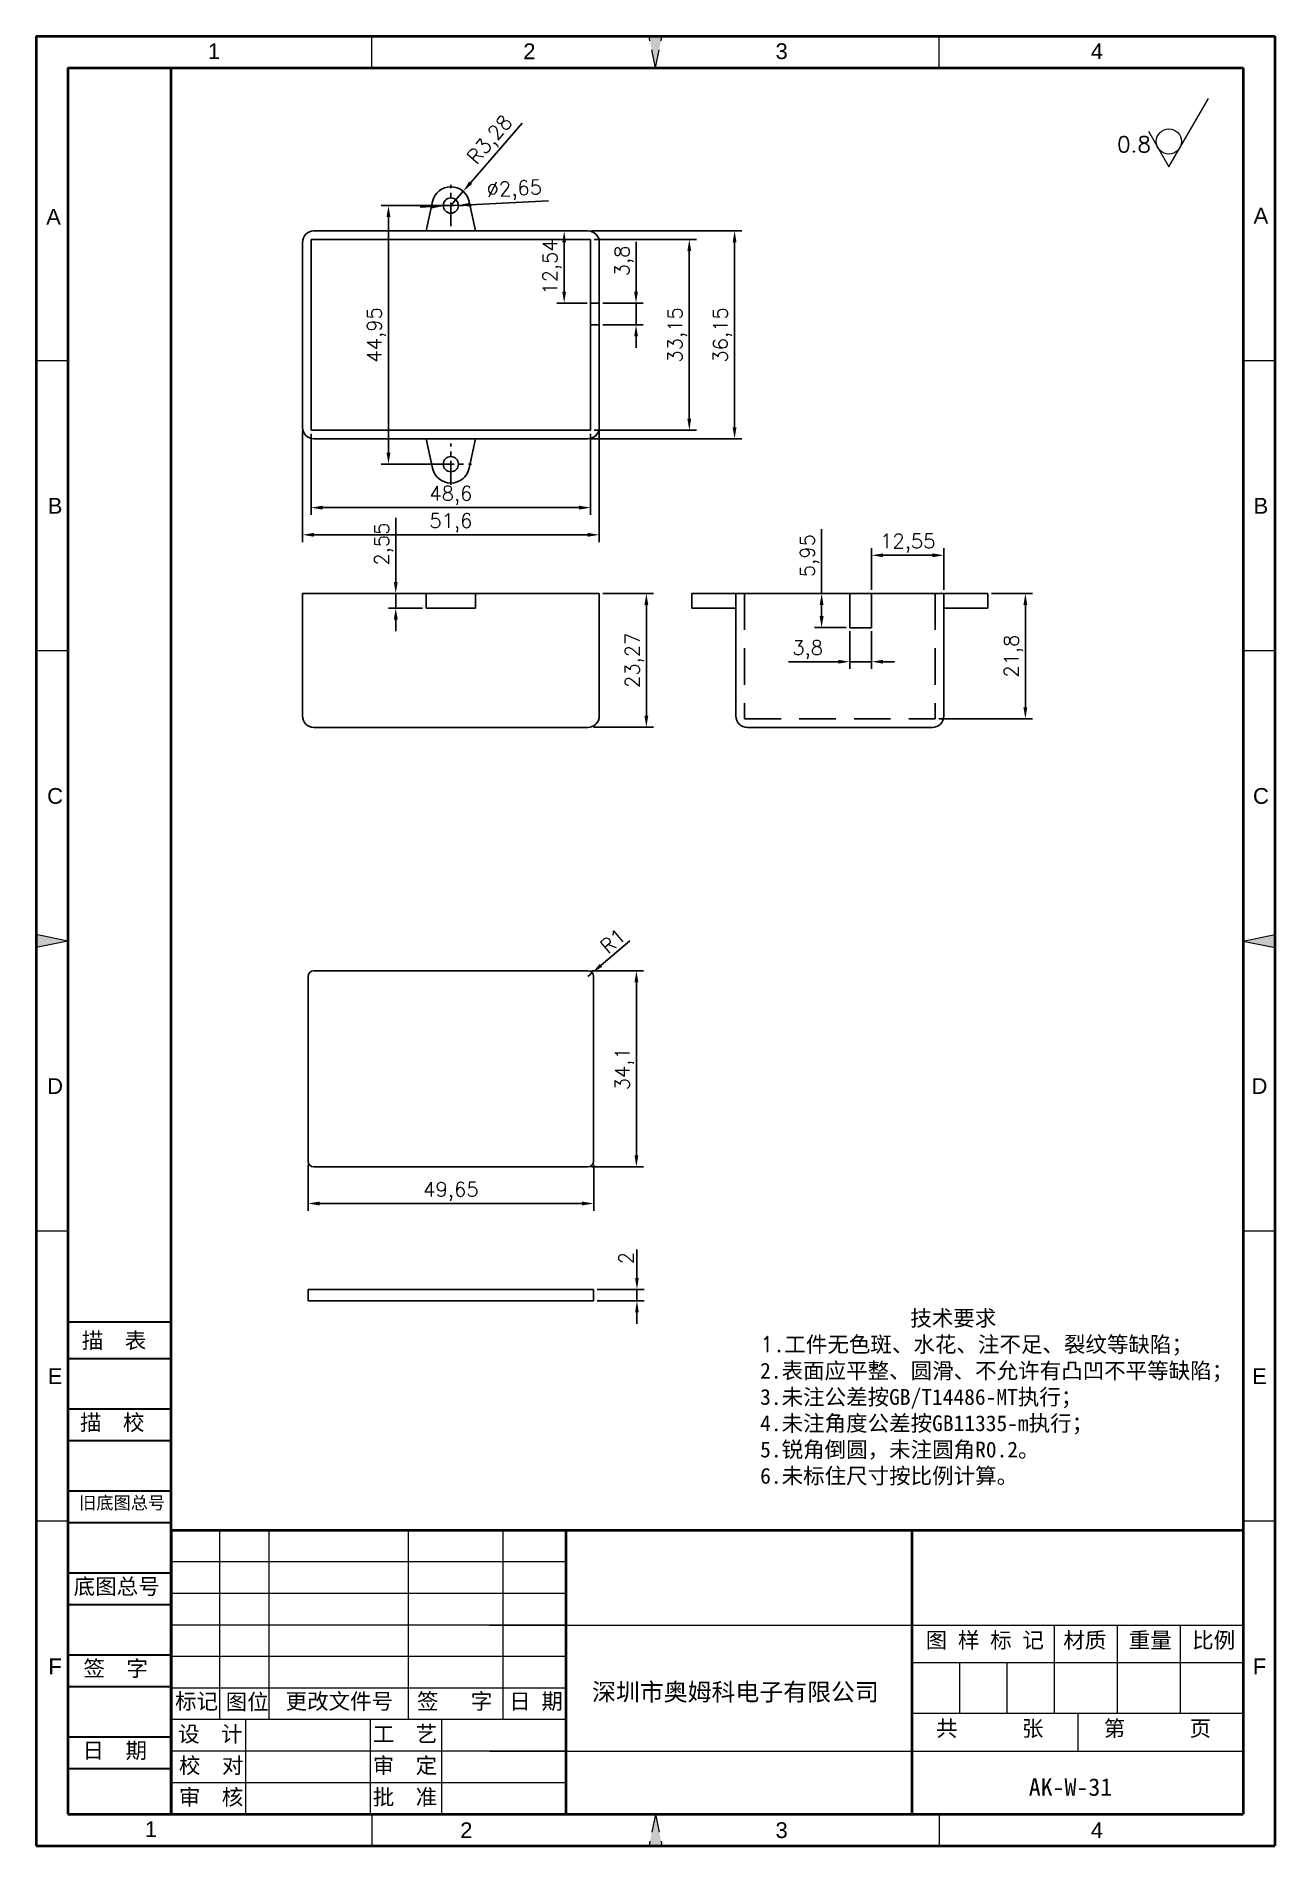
# Model space of a CAD drawing. Header units: millimetres. Extents: x 9375 to 9591, y -471 to -157.
import ezdxf
from ezdxf.enums import TextEntityAlignment as Align

# ---------------------------------------------------------------- set-up
doc = ezdxf.new("R2010")
doc.units = ezdxf.units.MM
for name, pattern in [('ACAD_ISO10W100', [18, 12, -3, 0, -3]), ('CENTER', [50.8, 31.75, -6.35, 6.35, -6.35]), ('HIDDEN', [9.525, 6.35, -3.175]), ('HIDDEN2', [4.7625, 3.175, -1.5875])]:
    doc.linetypes.add(name, pattern=pattern)
for name, color, linetype, lineweight in [('dim', 82, 'Continuous', 9), ('图层1', 7, 'ACAD_ISO10W100', 15), ('图层2', 7, 'Continuous', 30), ('图层3', 7, 'Continuous', 15), ('图层4', 7, 'Continuous', 40), ('图层5', 7, 'HIDDEN2', 15), ('细实线', 3, 'Continuous', 18)]:
    doc.layers.add(name, color=color, linetype=linetype, lineweight=lineweight)
doc.layers.add('尺寸线', color=7, linetype='Continuous')
doc.styles.get("Standard").update_dxf_attribs({"font": 'txt', "bigfont": 'gbcbig.shx'})
doc.styles.add('样式 3', font='arial.ttf', dxfattribs={"height": 3.8})
doc.dimstyles.new('ISO-25', dxfattribs={"dimtxt": 2.5, "dimasz": 2.5, "dimexe": 1.25, "dimexo": 0.625, "dimtad": 1, "dimtxsty": 'Standard', "dimcen": 2.5, "dimadec": 0, "dimazin": 0, "dimtfac": 1, "dimtmove": 0, "dimatfit": 3, "dimfxl": 1, "dimarcsym": 0})

# ---------------------------------------------------------------- blocks, each defined once
blk = doc.blocks.new('*D379')
at = {"layer": 'Defpoints', "color": 0}
for p in [(9471.05, -190.54), (9496.58, -190.54), (9471.05, -226.69)]:
    blk.add_point(p, dxfattribs=at)
at = {"layer": 'dim', "color": 0, "lineweight": -2}
for p, q in [((9471.68, -190.54), (9497.83, -190.54)), ((9496.58, -224.69), (9496.58, -192.54)), ((9471.68, -226.69), (9497.83, -226.69))]:
    blk.add_line(p, q, dxfattribs=at)
at = {"layer": 'dim', "color": 0}
for points in [[(9496.24, -192.54), (9496.91, -192.54), (9496.58, -190.54)], [(9496.24, -224.69), (9496.91, -224.69), (9496.58, -226.69)]]:
    blk.add_solid(points, dxfattribs=at)
at = {"layer": 'dim', "color": 0, "insert": (9494.49, -208.62), "char_height": 2.5, "attachment_point": 5, "rotation": 90}
blk.add_mtext('36,15', dxfattribs=at)
blk = doc.blocks.new('*D380')
at = {"layer": 'Defpoints', "color": 0}
for p in [(9471.55, -192.04), (9488.71, -192.04), (9471.55, -225.19)]:
    blk.add_point(p, dxfattribs=at)
at = {"layer": 'dim', "color": 0, "lineweight": -2}
for p, q in [((9472.18, -192.04), (9489.96, -192.04)), ((9488.71, -223.19), (9488.71, -194.04)), ((9472.18, -225.19), (9489.96, -225.19))]:
    blk.add_line(p, q, dxfattribs=at)
at = {"layer": 'dim', "color": 0}
for points in [[(9488.37, -194.04), (9489.04, -194.04), (9488.71, -192.04)], [(9488.37, -223.19), (9489.04, -223.19), (9488.71, -225.19)]]:
    blk.add_solid(points, dxfattribs=at)
at = {"layer": 'dim', "color": 0, "insert": (9486.62, -208.62), "char_height": 2.5, "attachment_point": 5, "rotation": 90}
blk.add_mtext('33,15', dxfattribs=at)
blk = doc.blocks.new('*D381')
at = {"layer": 'Defpoints', "color": 0}
for p in [(9473.05, -203.09), (9479.45, -203.09), (9473.05, -206.89)]:
    blk.add_point(p, dxfattribs=at)
at = {"layer": 'dim', "color": 0, "lineweight": -2}
for p, q in [((9479.45, -201.09), (9479.45, -192.43)), ((9473.68, -203.09), (9480.7, -203.09)), ((9479.45, -206.89), (9479.45, -203.09)), ((9473.68, -206.89), (9480.7, -206.89)), ((9479.45, -208.89), (9479.45, -210.89))]:
    blk.add_line(p, q, dxfattribs=at)
at = {"layer": 'dim', "color": 0}
for points in [[(9479.12, -201.09), (9479.78, -201.09), (9479.45, -203.09)], [(9479.12, -208.89), (9479.78, -208.89), (9479.45, -206.89)]]:
    blk.add_solid(points, dxfattribs=at)
at = {"layer": 'dim', "color": 0, "insert": (9477.37, -195.76), "char_height": 2.5, "attachment_point": 5, "rotation": 90}
blk.add_mtext('3,8', dxfattribs=at)
blk = doc.blocks.new('*D382')
at = {"layer": 'Defpoints', "color": 0}
for p in [(9466.95, -190.54), (9471.68, -190.54), (9471.55, -203.08)]:
    blk.add_point(p, dxfattribs=at)
at = {"layer": 'dim', "color": 0, "lineweight": -2}
for p, q in [((9471.05, -190.54), (9465.7, -190.54)), ((9466.95, -201.08), (9466.95, -192.54)), ((9470.93, -203.08), (9465.7, -203.08))]:
    blk.add_line(p, q, dxfattribs=at)
at = {"layer": 'dim', "color": 0}
for points in [[(9466.62, -192.54), (9467.28, -192.54), (9466.95, -190.54)], [(9466.62, -201.08), (9467.28, -201.08), (9466.95, -203.08)]]:
    blk.add_solid(points, dxfattribs=at)
at = {"layer": 'dim', "color": 0, "insert": (9464.87, -196.81), "char_height": 2.5, "attachment_point": 5, "rotation": 90}
blk.add_mtext('12,54', dxfattribs=at)
blk = doc.blocks.new('*D383')
at = {"layer": 'Defpoints', "color": 0}
for p in [(9421.45, -224.69), (9473.05, -224.69), (9473.05, -243.37)]:
    blk.add_point(p, dxfattribs=at)
at = {"layer": 'dim', "color": 0, "lineweight": -2}
for p, q in [((9421.45, -225.32), (9421.45, -244.62)), ((9473.05, -225.32), (9473.05, -244.62)), ((9423.45, -243.37), (9471.05, -243.37))]:
    blk.add_line(p, q, dxfattribs=at)
at = {"layer": 'dim', "color": 0}
for points in [[(9423.45, -243.04), (9423.45, -243.7), (9421.45, -243.37)], [(9471.05, -243.04), (9471.05, -243.7), (9473.05, -243.37)]]:
    blk.add_solid(points, dxfattribs=at)
at = {"layer": 'dim', "color": 0, "insert": (9447.25, -241.29), "char_height": 2.5, "attachment_point": 5}
blk.add_mtext('51,6', dxfattribs=at)
blk = doc.blocks.new('*D384')
at = {"layer": 'Defpoints', "color": 0}
for p in [(9422.95, -225.19), (9471.55, -225.19), (9471.55, -238.65)]:
    blk.add_point(p, dxfattribs=at)
at = {"layer": 'dim', "color": 0, "lineweight": -2}
for p, q in [((9422.95, -225.82), (9422.95, -239.9)), ((9471.55, -225.82), (9471.55, -239.9)), ((9424.95, -238.65), (9469.55, -238.65))]:
    blk.add_line(p, q, dxfattribs=at)
at = {"layer": 'dim', "color": 0}
for points in [[(9424.95, -238.31), (9424.95, -238.98), (9422.95, -238.65)], [(9469.55, -238.31), (9469.55, -238.98), (9471.55, -238.65)]]:
    blk.add_solid(points, dxfattribs=at)
at = {"layer": 'dim', "color": 0, "insert": (9447.25, -236.56), "char_height": 2.5, "attachment_point": 5}
blk.add_mtext('48,6', dxfattribs=at)
blk = doc.blocks.new('*D385')
at = {"layer": 'Defpoints', "color": 0}
for p in [(9436.41, -186.14), (9447.25, -186.14), (9447.25, -231.09)]:
    blk.add_point(p, dxfattribs=at)
at = {"layer": 'dim', "color": 0, "lineweight": -2}
for p, q in [((9446.63, -186.14), (9435.16, -186.14)), ((9436.41, -229.09), (9436.41, -188.14)), ((9446.63, -231.09), (9435.16, -231.09))]:
    blk.add_line(p, q, dxfattribs=at)
at = {"layer": 'dim', "color": 0}
for points in [[(9436.07, -188.14), (9436.74, -188.14), (9436.41, -186.14)], [(9436.07, -229.09), (9436.74, -229.09), (9436.41, -231.09)]]:
    blk.add_solid(points, dxfattribs=at)
at = {"layer": 'dim', "color": 0, "insert": (9434.32, -208.62), "char_height": 2.5, "attachment_point": 5, "rotation": 90}
blk.add_mtext('44,95', dxfattribs=at)
blk = doc.blocks.new('*D386')
at = {"layer": 'Defpoints', "color": 0}
for p in [(9449.39, -183.66), (9447.25, -186.14)]:
    blk.add_point(p, dxfattribs=at)
at = {"layer": 'dim', "color": 0, "lineweight": -2}
for p, q in [((9459.64, -171.82), (9450.7, -182.15)), ((9447.25, -186.14), (9449.39, -183.66))]:
    blk.add_line(p, q, dxfattribs=at)
at = {"layer": 'dim', "color": 0}
blk.add_solid([(9450.45, -181.93), (9450.96, -182.37), (9449.39, -183.66)], dxfattribs=at)
at = {"layer": 'dim', "color": 0, "insert": (9454.25, -174.87), "char_height": 2.5, "attachment_point": 5, "rotation": 49.1385}
blk.add_mtext('R3,28', dxfattribs=at)
blk = doc.blocks.new('*D387')
at = {"layer": 'Defpoints', "color": 0}
for p in [(9445.93, -186.21), (9448.58, -186.08)]:
    blk.add_point(p, dxfattribs=at)
at = {"layer": 'dim', "color": 0, "lineweight": -2}
for p, q in [((9464.22, -185.3), (9450.57, -185.98)), ((9443.93, -186.31), (9441.93, -186.4)), ((9445.93, -186.21), (9448.58, -186.08))]:
    blk.add_line(p, q, dxfattribs=at)
at = {"layer": 'dim', "color": 0}
for points in [[(9443.91, -185.97), (9443.95, -186.64), (9445.93, -186.21)], [(9450.56, -185.64), (9450.59, -186.31), (9448.58, -186.08)]]:
    blk.add_solid(points, dxfattribs=at)
at = {"layer": 'dim', "color": 0, "insert": (9458.29, -183.51), "char_height": 2.5, "attachment_point": 5, "rotation": 2.8265}
blk.add_mtext('∅2,65', dxfattribs=at)
blk = doc.blocks.new('*D388')
at = {"layer": 'Defpoints', "color": 0}
for p in [(9473.05, -253.56), (9481.24, -253.56), (9471.41, -276.83)]:
    blk.add_point(p, dxfattribs=at)
at = {"layer": 'dim', "color": 0, "lineweight": -2}
for p, q in [((9473.68, -253.56), (9482.49, -253.56)), ((9481.24, -274.83), (9481.24, -255.56)), ((9472.04, -276.83), (9482.49, -276.83))]:
    blk.add_line(p, q, dxfattribs=at)
at = {"layer": 'dim', "color": 0}
for points in [[(9480.91, -255.56), (9481.57, -255.56), (9481.24, -253.56)], [(9480.91, -274.83), (9481.57, -274.83), (9481.24, -276.83)]]:
    blk.add_solid(points, dxfattribs=at)
at = {"layer": 'dim', "color": 0, "insert": (9479.16, -265.19), "char_height": 2.5, "attachment_point": 5, "rotation": 90}
blk.add_mtext('23,27', dxfattribs=at)
blk = doc.blocks.new('*D389')
at = {"layer": 'Defpoints', "color": 0}
for p in [(9540.64, -253.56), (9547.13, -253.56), (9531.46, -275.36)]:
    blk.add_point(p, dxfattribs=at)
at = {"layer": 'dim', "color": 0, "lineweight": -2}
for p, q in [((9541.26, -253.56), (9548.38, -253.56)), ((9547.13, -273.36), (9547.13, -255.56)), ((9532.09, -275.36), (9548.38, -275.36))]:
    blk.add_line(p, q, dxfattribs=at)
at = {"layer": 'dim', "color": 0}
for points in [[(9546.8, -255.56), (9547.46, -255.56), (9547.13, -253.56)], [(9546.8, -273.36), (9547.46, -273.36), (9547.13, -275.36)]]:
    blk.add_solid(points, dxfattribs=at)
at = {"layer": 'dim', "color": 0, "insert": (9545.05, -264.46), "char_height": 2.5, "attachment_point": 5, "rotation": 90}
blk.add_mtext('21,8', dxfattribs=at)
blk = doc.blocks.new('*D390')
at = {"layer": 'Defpoints', "color": 0}
for p in [(9437.67, -253.56), (9442.95, -253.56), (9442.95, -256.11)]:
    blk.add_point(p, dxfattribs=at)
at = {"layer": 'dim', "color": 0, "lineweight": -2}
for p, q in [((9437.67, -251.56), (9437.67, -240.39)), ((9442.33, -253.56), (9436.42, -253.56)), ((9437.67, -256.11), (9437.67, -253.56)), ((9442.33, -256.11), (9436.42, -256.11)), ((9437.67, -258.11), (9437.67, -260.11))]:
    blk.add_line(p, q, dxfattribs=at)
at = {"layer": 'dim', "color": 0}
for points in [[(9437.34, -251.56), (9438.01, -251.56), (9437.67, -253.56)], [(9437.34, -258.11), (9438.01, -258.11), (9437.67, -256.11)]]:
    blk.add_solid(points, dxfattribs=at)
at = {"layer": 'dim', "color": 0, "insert": (9435.59, -244.98), "char_height": 2.5, "attachment_point": 5, "rotation": 90}
blk.add_mtext('2,55', dxfattribs=at)
blk = doc.blocks.new('*D391')
at = {"layer": 'Defpoints', "color": 0}
for p in [(9516.61, -259.51), (9520.41, -259.51), (9516.61, -265.43)]:
    blk.add_point(p, dxfattribs=at)
at = {"layer": 'dim', "color": 0, "lineweight": -2}
for p, q in [((9516.61, -260.14), (9516.61, -266.68)), ((9520.41, -260.14), (9520.41, -266.68)), ((9514.61, -265.43), (9505.94, -265.43)), ((9520.41, -265.43), (9516.61, -265.43)), ((9522.41, -265.43), (9524.41, -265.43))]:
    blk.add_line(p, q, dxfattribs=at)
at = {"layer": 'dim', "color": 0}
for points in [[(9514.61, -265.1), (9514.61, -265.76), (9516.61, -265.43)], [(9522.41, -265.1), (9522.41, -265.76), (9520.41, -265.43)]]:
    blk.add_solid(points, dxfattribs=at)
at = {"layer": 'dim', "color": 0, "insert": (9509.28, -263.35), "char_height": 2.5, "attachment_point": 5}
blk.add_mtext('3,8', dxfattribs=at)
blk = doc.blocks.new('*D392')
at = {"layer": 'Defpoints', "color": 0}
for p in [(9516.61, -253.56), (9511.71, -259.51), (9516.61, -259.51)]:
    blk.add_point(p, dxfattribs=at)
at = {"layer": 'dim', "color": 0, "lineweight": -2}
for p, q in [((9511.71, -253.56), (9511.71, -242.39)), ((9515.99, -253.56), (9510.46, -253.56)), ((9511.71, -257.51), (9511.71, -255.56)), ((9515.99, -259.51), (9510.46, -259.51))]:
    blk.add_line(p, q, dxfattribs=at)
at = {"layer": 'dim', "color": 0}
for points in [[(9511.38, -255.56), (9512.05, -255.56), (9511.71, -253.56)], [(9511.38, -257.51), (9512.05, -257.51), (9511.71, -259.51)]]:
    blk.add_solid(points, dxfattribs=at)
at = {"layer": 'dim', "color": 0, "insert": (9509.63, -246.98), "char_height": 2.5, "attachment_point": 5, "rotation": 90}
blk.add_mtext('5,95', dxfattribs=at)
blk = doc.blocks.new('*D393')
at = {"layer": 'Defpoints', "color": 0}
for p in [(9532.96, -246.93), (9520.41, -253.56), (9532.96, -253.56)]:
    blk.add_point(p, dxfattribs=at)
at = {"layer": 'dim', "color": 0, "lineweight": -2}
for p, q in [((9520.41, -252.94), (9520.41, -245.68)), ((9522.41, -246.93), (9530.96, -246.93)), ((9532.96, -252.94), (9532.96, -245.68))]:
    blk.add_line(p, q, dxfattribs=at)
at = {"layer": 'dim', "color": 0}
for points in [[(9522.41, -246.59), (9522.41, -247.26), (9520.41, -246.93)], [(9530.96, -246.59), (9530.96, -247.26), (9532.96, -246.93)]]:
    blk.add_solid(points, dxfattribs=at)
at = {"layer": 'dim', "color": 0, "insert": (9526.69, -244.84), "char_height": 2.5, "attachment_point": 5}
blk.add_mtext('12,55', dxfattribs=at)
blk = doc.blocks.new('*D394')
at = {"layer": 'Defpoints', "color": 0}
for p in [(9422.43, -352.25), (9472.08, -352.25), (9422.43, -359.61)]:
    blk.add_point(p, dxfattribs=at)
at = {"layer": 'dim', "color": 0, "lineweight": -2}
for p, q in [((9422.43, -352.87), (9422.43, -360.86)), ((9472.08, -352.87), (9472.08, -360.86)), ((9470.08, -359.61), (9424.43, -359.61))]:
    blk.add_line(p, q, dxfattribs=at)
at = {"layer": 'dim', "color": 0}
for points in [[(9424.43, -359.28), (9424.43, -359.95), (9422.43, -359.61)], [(9470.08, -359.28), (9470.08, -359.95), (9472.08, -359.61)]]:
    blk.add_solid(points, dxfattribs=at)
at = {"layer": 'dim', "color": 0, "insert": (9447.25, -357.53), "char_height": 2.5, "attachment_point": 5}
blk.add_mtext('49,65', dxfattribs=at)
blk = doc.blocks.new('*D395')
at = {"layer": 'Defpoints', "color": 0}
for p in [(9471.08, -319.15), (9479.51, -319.15), (9471.08, -353.25)]:
    blk.add_point(p, dxfattribs=at)
at = {"layer": 'dim', "color": 0, "lineweight": -2}
for p, q in [((9471.7, -319.15), (9480.76, -319.15)), ((9479.51, -351.25), (9479.51, -321.15)), ((9471.7, -353.25), (9480.76, -353.25))]:
    blk.add_line(p, q, dxfattribs=at)
at = {"layer": 'dim', "color": 0}
for points in [[(9479.18, -321.15), (9479.84, -321.15), (9479.51, -319.15)], [(9479.18, -351.25), (9479.84, -351.25), (9479.51, -353.25)]]:
    blk.add_solid(points, dxfattribs=at)
at = {"layer": 'dim', "color": 0, "insert": (9477.43, -336.2), "char_height": 2.5, "attachment_point": 5, "rotation": 90}
blk.add_mtext('34,1', dxfattribs=at)
blk = doc.blocks.new('*D396')
at = {"layer": 'Defpoints', "color": 0}
for p in [(9472.08, -374.54), (9472.08, -376.54), (9479.6, -374.54)]:
    blk.add_point(p, dxfattribs=at)
at = {"layer": 'dim', "color": 0, "lineweight": -2}
for p, q in [((9479.6, -372.54), (9479.6, -367.63)), ((9472.7, -374.54), (9480.85, -374.54)), ((9472.7, -376.54), (9480.85, -376.54)), ((9479.6, -376.54), (9479.6, -374.54)), ((9479.6, -378.54), (9479.6, -380.54))]:
    blk.add_line(p, q, dxfattribs=at)
at = {"layer": 'dim', "color": 0}
for points in [[(9479.27, -372.54), (9479.93, -372.54), (9479.6, -374.54)], [(9479.27, -378.54), (9479.93, -378.54), (9479.6, -376.54)]]:
    blk.add_solid(points, dxfattribs=at)
at = {"layer": 'dim', "color": 0, "insert": (9477.73, -369.09), "char_height": 2.5, "attachment_point": 5, "rotation": 90}
blk.add_mtext('2', dxfattribs=at)
blk = doc.blocks.new('*D397')
at = {"layer": 'Defpoints', "color": 0}
for p in [(9471.08, -320.15), (9471.84, -319.5)]:
    blk.add_point(p, dxfattribs=at)
at = {"layer": 'dim', "color": 0, "lineweight": -2}
for p, q in [((9478.37, -313.93), (9473.36, -318.2)), ((9471.08, -320.15), (9471.84, -319.5))]:
    blk.add_line(p, q, dxfattribs=at)
at = {"layer": 'dim', "color": 0}
blk.add_solid([(9473.14, -317.95), (9473.58, -318.45), (9471.84, -319.5)], dxfattribs=at)
at = {"layer": 'dim', "color": 0, "insert": (9475.41, -313.99), "char_height": 2.5, "attachment_point": 5, "rotation": 40.4289}
blk.add_mtext('R1', dxfattribs=at)

msp = doc.modelspace()

# ---------------------------------------------------------------- hatches: boundary and pattern name
at = {"layer": '图层1'}
for points in [[(9380.64, -313.979), (9375.158, -312.851), (9375.158, -315.107)], [(9585.019, -313.979), (9590.502, -312.851), (9590.502, -315.107)]]:
    msp.add_hatch(color=0, dxfattribs=at).paths.add_polyline_path(points)
at = {"layer": '图层5'}
for points in [[(9482.83, -162.175), (9481.701, -156.693), (9483.958, -156.693)], [(9482.83, -465.783), (9481.701, -471.265), (9483.958, -471.265)]]:
    msp.add_hatch(color=0, dxfattribs=at).paths.add_polyline_path(points)

# ---------------------------------------------------------------- linework, layer by layer
for p, q in [((9442.952, -190.542), (9444.051, -185.451)), ((9451.552, -190.542), (9450.453, -185.451)), ((9471.052, -190.542), (9423.452, -190.542)), ((9442.952, -190.542), (9451.552, -190.542)), ((9421.452, -192.542), (9421.452, -224.692)), ((9422.952, -192.042), (9422.952, -225.192)), ((9471.552, -192.042), (9422.952, -192.042)), ((9471.552, -225.192), (9471.552, -192.042)), ((9473.052, -224.692), (9473.052, -192.542)), ((9471.552, -203.092), (9473.052, -203.092)), ((9471.552, -206.892), (9473.052, -206.892)), ((9422.952, -225.192), (9471.552, -225.192)), ((9423.452, -226.692), (9471.052, -226.692)), ((9442.952, -226.692), (9444.051, -231.783)), ((9451.552, -226.692), (9450.453, -231.783)), ((9421.452, -274.861), (9421.452, -253.561)), ((9421.452, -253.561), (9473.052, -253.561)), ((9442.952, -253.561), (9442.952, -256.111)), ((9451.552, -253.561), (9451.552, -256.111)), ((9473.052, -253.561), (9473.052, -274.861)), ((9489.136, -253.561), (9496.811, -253.561)), ((9489.136, -253.561), (9489.136, -256.111)), ((9496.811, -274.861), (9496.811, -253.561)), ((9496.811, -253.561), (9532.961, -253.561)), ((9516.611, -259.511), (9516.611, -253.561)), ((9520.411, -253.561), (9520.411, -259.511)), ((9532.961, -253.561), (9532.961, -274.861)), ((9540.636, -253.561), (9532.961, -253.561)), ((9540.636, -253.561), (9540.636, -256.111)), ((9442.952, -256.111), (9451.552, -256.111)), ((9489.136, -256.111), (9496.811, -256.111)), ((9540.636, -256.111), (9532.961, -256.111)), ((9520.411, -259.511), (9516.611, -259.511)), ((9471.052, -276.861), (9423.452, -276.861)), ((9498.811, -276.861), (9530.961, -276.861)), ((9422.427, -320.146), (9422.427, -352.246)), ((9471.077, -319.146), (9423.427, -319.146)), ((9472.077, -352.246), (9472.077, -320.146)), ((9423.427, -353.246), (9471.077, -353.246)), ((9472.077, -374.544), (9422.427, -374.544)), ((9422.427, -374.544), (9422.467, -376.543)), ((9422.467, -376.543), (9472.077, -376.543)), ((9472.077, -376.543), (9472.077, -374.544))]:
    msp.add_line(p, q)
at = {"color": 1, "linetype": 'CENTER', "ltscale": 0.131}
for p, q in [((9447.252, -189.744), (9447.252, -182.539)), ((9443.65, -186.142), (9450.855, -186.142)), ((9447.252, -234.694), (9447.252, -227.489)), ((9443.65, -231.092), (9450.855, -231.092))]:
    msp.add_line(p, q, dxfattribs=at)
at = {"color": 8, "linetype": 'HIDDEN'}
for p, q in [((9498.311, -253.561), (9498.311, -275.361)), ((9531.461, -253.561), (9531.461, -275.361)), ((9498.311, -275.361), (9531.461, -275.361))]:
    msp.add_line(p, q, dxfattribs=at)
for centre in [(9447.252, -186.142), (9447.252, -231.092)]:
    msp.add_circle(centre, 1.325)
for centre, radius, start, end in [((9447.252, -186.142), 3.275, 12.17865, 167.82135), ((9423.452, -192.542), 2, 90, 180), ((9471.052, -192.542), 2, 0, 90), ((9423.452, -224.692), 2, 180, 270), ((9471.052, -224.692), 2, 270, 0), ((9447.252, -231.092), 3.275, 192.17865, 347.82135), ((9423.452, -274.861), 2, 180, 270), ((9471.052, -274.861), 2, 270, 0), ((9498.811, -274.861), 2, 180, 270), ((9530.961, -274.861), 2, 270, 0), ((9423.427, -320.146), 1, 90, 180), ((9471.077, -320.146), 1, 360, 90), ((9423.427, -352.246), 1, 180, 270), ((9471.077, -352.246), 1, 270, 0)]:
    msp.add_arc(centre, radius, start, end)
at = {"layer": '图层1', "color": 0}
for p, q in [((9433.489, -162.175), (9433.489, -156.693)), ((9532.17, -162.175), (9532.17, -156.693)), ((9380.64, -213.105), (9375.158, -213.105)), ((9590.502, -213.105), (9585.019, -213.105)), ((9380.64, -263.542), (9375.158, -263.542)), ((9590.502, -263.542), (9585.019, -263.542)), ((9380.64, -313.979), (9375.158, -312.851)), ((9380.64, -313.979), (9375.158, -315.107)), ((9585.019, -313.979), (9590.502, -312.851)), ((9585.019, -313.979), (9590.502, -315.107)), ((9380.64, -364.416), (9375.158, -364.416)), ((9590.502, -364.416), (9585.019, -364.416)), ((9380.64, -414.853), (9375.158, -414.853)), ((9590.502, -414.853), (9585.019, -414.853)), ((9535.679, -439.468), (9535.679, -448.24)), ((9543.902, -439.468), (9543.902, -448.24)), ((9415.667, -449.336), (9415.667, -443.854)), ((9415.667, -449.336), (9415.667, -443.854))]:
    msp.add_line(p, q, dxfattribs=at)
at = {"layer": '图层2', "color": 0}
for p, q in [((9398.635, -380.259), (9380.64, -380.259)), ((9398.635, -386.587), (9380.64, -386.587)), ((9398.635, -386.587), (9389.076, -386.587)), ((9398.635, -395.358), (9380.64, -395.358)), ((9398.635, -400.841), (9380.64, -400.841)), ((9398.635, -400.841), (9389.076, -400.841)), ((9398.635, -400.841), (9389.076, -400.841)), ((9398.635, -409.612), (9380.64, -409.612)), ((9398.635, -415.095), (9380.64, -415.095)), ((9398.635, -415.095), (9389.076, -415.095)), ((9398.635, -423.866), (9380.64, -423.866)), ((9398.635, -429.348), (9380.64, -429.348)), ((9398.635, -429.348), (9389.076, -429.348)), ((9398.635, -438.12), (9380.64, -438.12)), ((9398.635, -443.602), (9380.64, -443.602)), ((9398.635, -443.602), (9389.076, -443.602)), ((9398.635, -452.374), (9380.64, -452.374)), ((9398.635, -457.856), (9380.64, -457.856))]:
    msp.add_line(p, q, dxfattribs=at)
at = {"layer": '图层3', "color": 0}
for p, q in [((9407.067, -449.336), (9407.067, -416.442)), ((9415.667, -443.854), (9415.667, -416.442)), ((9439.912, -449.271), (9439.912, -416.442)), ((9456.359, -449.256), (9456.359, -416.442)), ((9467.323, -421.925), (9398.635, -421.925)), ((9467.323, -427.407), (9398.635, -427.407)), ((9467.323, -427.407), (9398.635, -427.407)), ((9467.323, -432.889), (9398.635, -432.889)), ((9454.009, -432.889), (9585.019, -432.889)), ((9552.126, -432.889), (9552.126, -448.24)), ((9563.09, -432.889), (9563.09, -448.24)), ((9574.055, -432.889), (9574.055, -448.24)), ((9467.323, -438.371), (9398.635, -438.371)), ((9585.019, -439.468), (9527.455, -439.468)), ((9552.126, -439.468), (9552.126, -448.24)), ((9467.323, -443.854), (9398.635, -443.854)), ((9467.323, -449.336), (9398.635, -449.336)), ((9411.584, -465.783), (9411.584, -449.336)), ((9433.309, -465.783), (9433.309, -449.271)), ((9445.673, -465.718), (9445.673, -449.271)), ((9585.019, -448.24), (9527.455, -448.24)), ((9556.237, -448.24), (9556.237, -454.818)), ((9467.323, -454.818), (9398.635, -454.818)), ((9467.323, -454.818), (9398.933, -454.818)), ((9454.009, -454.818), (9585.019, -454.818)), ((9398.635, -457.856), (9398.479, -457.856)), ((9467.323, -460.301), (9398.635, -460.301)), ((9433.489, -465.783), (9433.489, -471.265)), ((9532.17, -465.783), (9532.17, -471.265)), ((9532.17, -465.783), (9532.17, -471.265))]:
    msp.add_line(p, q, dxfattribs=at)
at = {"layer": '图层4', "color": 0}
for p, q in [((9398.635, -465.783), (9398.635, -162.175)), ((9398.635, -416.442), (9398.635, -465.783)), ((9585.019, -416.442), (9398.635, -416.442)), ((9502.53, -416.442), (9403.849, -416.442)), ((9467.323, -465.783), (9467.323, -416.442)), ((9527.455, -465.783), (9527.455, -416.442)), ((9398.635, -439.468), (9398.635, -465.783))]:
    msp.add_line(p, q, dxfattribs=at)
at = {"layer": '图层5', "color": 0}
for p, q in [((9482.83, -162.175), (9481.701, -156.693)), ((9482.83, -162.175), (9483.958, -156.693)), ((9467.323, -449.336), (9398.635, -449.336)), ((9482.83, -465.783), (9481.701, -471.265)), ((9482.83, -465.783), (9483.958, -471.265))]:
    msp.add_line(p, q, dxfattribs=at)
at = {"layer": '尺寸线', "color": 0, "lineweight": 40}
for p, q in [((9375.158, -156.693), (9590.502, -156.693)), ((9375.158, -156.693), (9375.158, -471.265)), ((9590.502, -156.693), (9590.502, -471.265)), ((9380.64, -162.175), (9585.019, -162.175)), ((9380.64, -162.175), (9380.64, -465.783)), ((9585.019, -162.175), (9585.019, -465.783)), ((9380.64, -465.783), (9585.019, -465.783)), ((9375.158, -471.265), (9590.502, -471.265))]:
    msp.add_line(p, q, dxfattribs=at)
at = {"layer": '细实线', "color": 0}
for p, q in [((9572.092, -179.391), (9578.944, -167.521)), ((9568.523, -173.209), (9572.092, -179.391))]:
    msp.add_line(p, q, dxfattribs=at)
msp.add_circle((9572.092, -175.005), 2.193, dxfattribs=at)

# ---------------------------------------------------------------- texts
at = {"layer": '图层1', "color": 0, "style": '样式 3'}
for s, p in [('B', (9378.438, -238.324)), ('B', (9588.086, -238.324)), ('C', (9378.438, -288.76)), ('C', (9588.086, -288.76)), ('D', (9378.438, -339.197)), ('D', (9587.829, -339.197)), ('E', (9378.438, -389.634)), ('E', (9587.829, -389.634)), ('F', (9378.438, -440.071)), ('F', (9587.829, -440.071))]:
    msp.add_text(s, height=2.741, dxfattribs=at).set_placement(p, align=Align.MIDDLE)
at = {"layer": '图层1', "color": 0, "attachment_point": 1}
for s, insert, char_height, width in [('{\\fSimSun|b0|i0|c134|p2;图 样 标 记}', (9529.81, -434.133), 2.74113, 34.00793), ('{\\fSimSun|b0|i0|c134|p2;材质 }', (9553.718, -434.145), 2.74113, 22.86138), ('{\\fSimSun|b0|i0|c134|p2;深圳市奥姆科电子有限公司}', (9471.796, -442.99), 3.0457, 57.54952), ('{\\fSimSun|b0|i0|c134|p2;标记}', (9399.308, -444.763), 2.74113, 7.67517), ('{\\fSimSun|b0|i0|c134|p2;图位}', (9408.11, -444.874), 2.74113, 7.67517), ('{\\fSimSun|b0|i0|c134|p2;更改文件号}', (9418.518, -444.763), 2.74113, 22.86138), ('{\\fSimSun|b0|i0|c134|p2;审  核}', (9399.953, -461.417), 2.74113, 22.22873), ('{\\fSimSun|b0|i0|c134|p2;批  准}', (9433.676, -461.417), 2.74113, 22.86138), ('{\\fSimSun|b0|i0|c134|p2;AK-W-31}', (9547.726, -459.53), 3.0457, 37.78658)]:
    msp.add_mtext(s, dxfattribs=dict(at, insert=insert, char_height=char_height, width=width))
at = {"layer": '图层2', "color": 0, "attachment_point": 1}
for s, insert, char_height, width in [('{\\fSimSun|b0|i0|c134|p2;描\\fSimSun|b0|i0|c0|p2;  \\fSimSun|b0|i0|c134|p2;表}', (9383.09, -382.046), 2.7411, 30.71591), ('{\\fSimSun|b0|i0|c134|p2;描\\fSimSun|b0|i0|c0|p2;  \\fSimSun|b0|i0|c134|p2;校}', (9382.778, -396.299), 2.7411, 30.71591), ('{\\fSimSun|b0|i0|c134|p2;旧底图总号}', (9382.624, -410.553), 2.19291, 30.71591), ('{\\fSimSun|b0|i0|c134|p2;底图总号}', (9381.673, -424.807), 2.7411, 30.71591), ('{\\fSimSun|b0|i0|c134|p2;重量 }', (9565.099, -434.145), 2.74113, 22.86138), ('{\\fSimSun|b0|i0|c134|p2;比例 }', (9576.127, -434.145), 2.74113, 22.86138), ('{\\fSimSun|b0|i0|c134|p2;签\\fSimSun|b0|i0|c0|p2;  \\fSimSun|b0|i0|c134|p2;字}', (9383.371, -439.061), 2.7411, 30.71591), ('{\\fSimSun|b0|i0|c134|p2;签   字}', (9441.376, -444.763), 2.74113, 22.86138), ('{\\fSimSun|b0|i0|c134|p2;日 期}', (9457.388, -444.763), 2.74113, 22.86138), ('{\\fSimSun|b0|i0|c134|p2;共      张}', (9531.617, -449.484), 2.74113, 30.3281), ('{\\fSimSun|b0|i0|c134|p2;第      页}', (9560.763, -449.484), 2.74113, 28.15045), ('{\\fSimSun|b0|i0|c134|p2;日\\fSimSun|b0|i0|c0|p2;  \\fSimSun|b0|i0|c134|p2;期}', (9383.215, -453.314), 2.7411, 30.71591), ('{\\fSimSun|b0|i0|c134|p2;设  计}', (9399.846, -450.453), 2.74113, 21.24817), ('{\\fSimSun|b0|i0|c134|p2;工  艺}', (9433.676, -450.453), 2.74113, 22.86138), ('{\\fSimSun|b0|i0|c134|p2;校  对}', (9399.979, -455.935), 2.74113, 19.87519), ('{\\fSimSun|b0|i0|c134|p2;审  定}', (9433.676, -455.935), 2.74113, 22.86138)]:
    msp.add_mtext(s, dxfattribs=dict(at, insert=insert, char_height=char_height, width=width))
at = {"layer": '图层3', "color": 0, "insert": (9501.021, -378.16), "char_height": 2.74113, "width": 129.83197, "attachment_point": 1}
msp.add_mtext('{\\fSimSun|b0|i0|c134|p54;              技术要求\\P}1{\\fSimSun|b0|i0|c134|p54;.工件无色斑、水花、注不足、裂纹等缺陷；\\P2.表面应平整、圆滑、不允许有凸凹不平等缺陷；\\P3.未注公差按GB/T14486-MT执行；\\P4.未注角度公差按GB11335-m执行；\\P5.锐角倒圆，未注圆角R0.2。}\\P{\\fSimSun|b0|i0|c134|p2;6.未标住尺寸按比例计算。}', dxfattribs=at)
at = {"layer": '图层5', "color": 0, "style": '样式 3'}
for s, p in [('1', (9406.078, -159.301)), ('2', (9460.901, -159.301)), ('3', (9504.759, -159.301)), ('4', (9559.582, -159.301)), ('A', (9378.172, -188.086)), ('A', (9588.086, -187.887)), ('1', (9395.114, -468.38)), ('2', (9449.936, -468.544)), ('3', (9504.759, -468.544)), ('4', (9559.582, -468.544))]:
    msp.add_text(s, height=2.741, dxfattribs=at).set_placement(p, align=Align.MIDDLE)
at = {"layer": '细实线', "color": 0, "insert": (9563.078, -174.128), "char_height": 2.7411, "width": 10.23388, "attachment_point": 1}
msp.add_mtext('0.8', dxfattribs=at)

# ---------------------------------------------------------------- dimensions: what is measured, and where the dimension line sits
at = {"layer": 'dim'}
for center, mpoint, picture, middle in [((9447.2521, -186.1417), (9449.3947, -183.6649), '*D386', (9454.2524, -174.865)), ((9471.077, -320.146), (9471.838, -319.497), '*D397', (9475.412, -313.99))]:
    dim = msp.add_radius_dim(center=center, mpoint=mpoint, dimstyle='ISO-25', override={"dimasz": 2}, dxfattribs=at)
    dim.commit()
    dim.dimension.update_dxf_attribs({"geometry": picture, "text_midpoint": middle})
dim = msp.add_diameter_dim_2p(p1=(9445.929, -186.207), p2=(9448.575, -186.076), dimstyle='ISO-25', override={"dimasz": 2}, dxfattribs=at)
dim.commit()
dim.dimension.update_dxf_attribs({"geometry": '*D387', "text_midpoint": (9458.294, -183.511)})
for base, p1, p2, picture, middle in [((9436.406, -186.142), (9447.252, -231.092), (9447.252, -186.142), '*D385', (9434.322, -208.617)), ((9466.95, -190.542), (9471.552, -203.078), (9471.677, -190.542), '*D382', (9464.866, -196.81)), ((9496.577, -190.542), (9471.052, -226.692), (9471.052, -190.542), '*D379', (9494.494, -208.617)), ((9488.707, -192.042), (9471.552, -225.192), (9471.552, -192.042), '*D380', (9486.624, -208.617)), ((9479.449, -203.092), (9473.052, -206.892), (9473.052, -203.092), '*D381', (9477.365, -195.758)), ((9437.672, -253.561), (9442.952, -256.111), (9442.952, -253.561), '*D390', (9435.589, -244.978)), ((9481.239, -253.561), (9471.411, -276.829), (9473.052, -253.561), '*D388', (9479.155, -265.195)), ((9547.131, -253.561), (9531.461, -275.361), (9540.636, -253.561), '*D389', (9545.048, -264.461)), ((9479.511, -319.146), (9471.077, -353.246), (9471.077, -319.146), '*D395', (9477.428, -336.196)), ((9479.601, -374.544), (9472.077, -376.543), (9472.077, -374.544), '*D396', (9477.726, -369.085))]:
    dim = msp.add_linear_dim(base=base, p1=p1, p2=p2, angle=90, dimstyle='ISO-25', override={"dimasz": 2}, dxfattribs=at)
    dim.commit()
    dim.dimension.update_dxf_attribs({"geometry": picture, "text_midpoint": middle})
for base, p1, p2, picture, middle in [((9473.052, -243.371), (9421.452, -224.692), (9473.052, -224.692), '*D383', (9447.252, -241.287)), ((9471.552, -238.646), (9422.952, -225.192), (9471.552, -225.192), '*D384', (9447.252, -236.562)), ((9532.961, -246.925), (9520.411, -253.561), (9532.961, -253.561), '*D393', (9526.686, -244.842)), ((9516.611, -265.429), (9520.411, -259.511), (9516.611, -259.511), '*D391', (9509.277, -263.345)), ((9422.427, -359.614), (9472.077, -352.246), (9422.427, -352.246), '*D394', (9447.252, -357.531))]:
    dim = msp.add_linear_dim(base=base, p1=p1, p2=p2, dimstyle='ISO-25', override={"dimasz": 2}, dxfattribs=at)
    dim.commit()
    dim.dimension.update_dxf_attribs({"geometry": picture, "text_midpoint": middle})
dim = msp.add_linear_dim(base=(9511.714, -259.511), p1=(9516.611, -253.561), p2=(9516.611, -259.511), angle=90, dimstyle='ISO-25', override={"dimasz": 2}, dxfattribs=at)
dim.commit()
dim.dimension.update_dxf_attribs({"geometry": '*D392', "text_midpoint": (9511.714, -246.978), "dimtype": 160})

doc.saveas('drawing.dxf')
